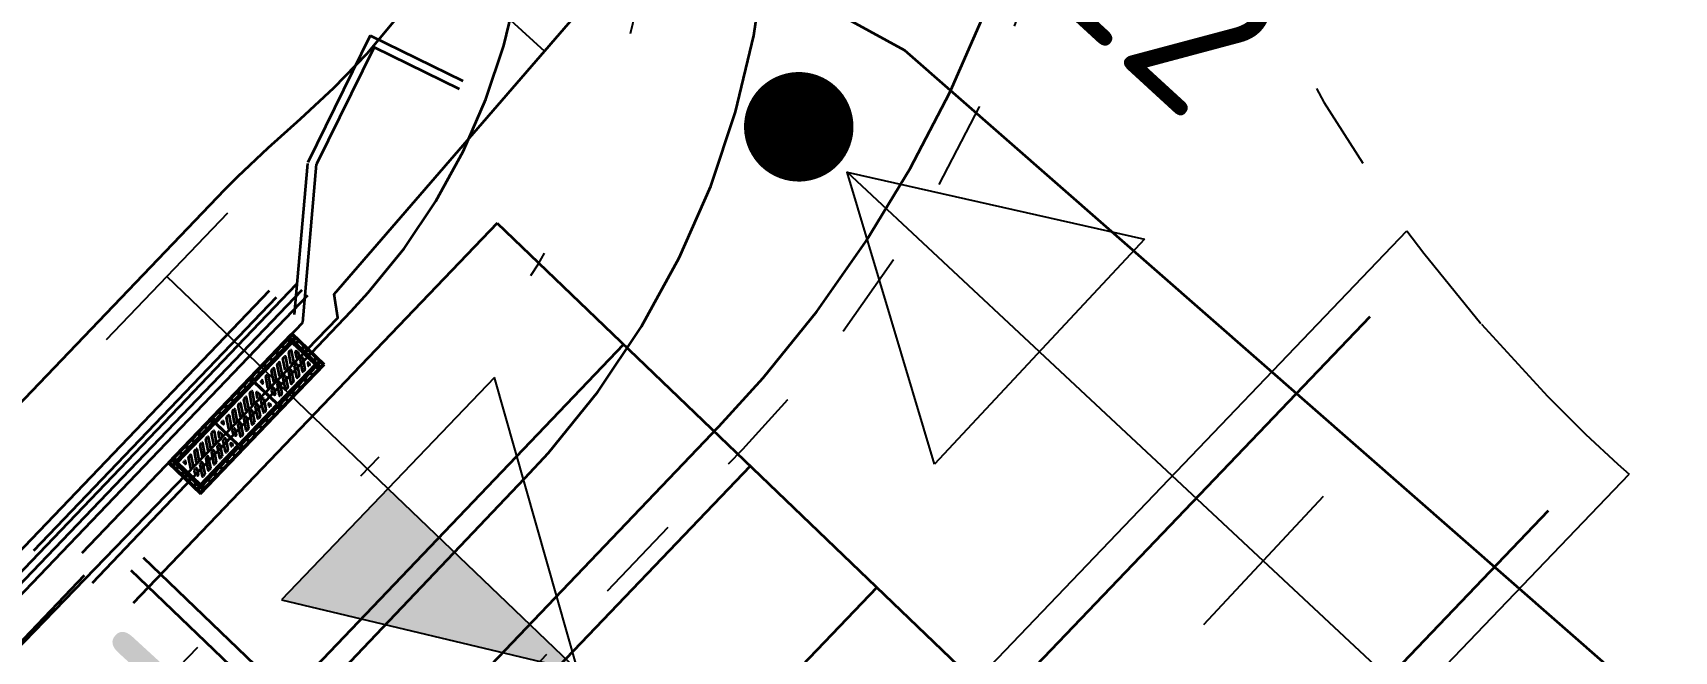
# Model space of a CAD drawing. Header units: metres. Extents: x 134219 to 139080, y 438661 to 444352.
# Drawn here: x 138403.51 to 138422.24, y 439422.8 to 439429.85 of the extents above; entities that cross this region are included whole.
import ezdxf
from ezdxf.enums import TextEntityAlignment as Align

# ---------------------------------------------------------------- set-up
doc = ezdxf.new("R2010")
doc.units = ezdxf.units.M
for name, pattern in [('11strp', [2, 1, -1]), ('13strp', [4, 1, -3]), ('30270strp', [3, 0.3, -2.7])]:
    doc.linetypes.add(name, pattern=pattern)
for name, color, linetype, lineweight in [('N-WE-KL-ET-T18', 1, 'Continuous', 18), ('N-WE-KL-ET-T25', 7, 'Continuous', 25), ('N-WE-KL-ET_LS_OV_ARMATUUR-S', 7, 'Continuous', 25), ('N-WE-KL-ET_LS_OV_ARMATUUR-T18', 1, 'Continuous', 25), ('N-WE-KL-ET_LS_OV_KABEL-G', 10, 'KL-LS-OV-N', 35), ('N-WE-KL-ET_LS_OV_KABEL-T25', 7, 'Continuous', 25), ('Utd-ondergr-nw', 8, '13strp', 35)]:
    doc.layers.add(name, color=color, linetype=linetype, lineweight=lineweight)
doc.layers.add('N-WE-KL-ET_LS_OV_ARMATUUR-T25', color=2, linetype='Continuous')
doc.layers.add('Utd-weg-nw', color=8, linetype='Continuous')
doc.styles.add('ISO18', font='NLCS-ISO.ttf')
doc.styles.add('ISO25', font='NLCS-ISO.ttf')
doc.styles.add('NLCS-ISO', font='NLCS-ISO.ttf')
doc.linetypes.add('KL-LS-OV-N', pattern='A,4,-1,[103,NLCS.SHX,S=0.75,R=0,X=0,Y=0],-1,4,-1.5,["0V",Standard,S=1,R=0,X=0,Y=-0.5],-3', length=14.5)

# ---------------------------------------------------------------- blocks, each defined once
blk = doc.blocks.new('SKL-ET_OV_ARMATUUR_HD_NATRIUM_2x100W-SO')
for points in [[(-3.493, -1.757), (-6.493, 0), (-3.493, 1.757)], [(-3.493, 1.757), (-3.493, -1.757)], [(0, 1), (0, -1)], [(-3.493, 0), (-6.5, 0)], [(-3.493, 0), (0, 0)], [(3.493, 0), (0, 0)]]:
    blk.add_lwpolyline(points)
at = {"const_width": 0.625}
blk.add_lwpolyline([(-6.938, 0, -1), (-7.562, 0, -1)], format="xyb", close=True, dxfattribs=at)
at = {"layer": 'N-WE-KL-ET_LS_OV_ARMATUUR-T18', "style": 'NLCS-ISO', "flags": 1}
for tag, p in [('TYPE_ARMATUUR', (3.075, -6.821)), ('VERMOGEN_LAMP', (3.075, -10.606)), ('SPIEGELSTAND', (3.075, -14.39)), ('HOOGTE_LICHTMAST', (3.075, -18.175)), ('UITLEGGERHOEK', (3.075, -21.959)), ('TYPE_LICHTMAST', (3.075, -25.744)), ('BOTSVRIENDELIJK', (3.075, -29.528)), ('POSITIE_LICHTMAST', (3.075, -33.313)), ('KABELAANSLUITNG', (3.075, -37.097)), ('VOEDINGSPUNT', (3.075, -48.451))]:
    blk.add_attdef(tag, p, '', height=1.8, dxfattribs=at)
at = {"layer": 'N-WE-KL-ET_LS_OV_ARMATUUR-T18', "style": 'NLCS-ISO'}
for tag, p in [('FASE-AANSLUITING_1', (3.075, -40.882)), ('FASE-AANSLUITING_2', (3.075, -44.666)), ('GROEPSNUMMER', (3.075, -52.235))]:
    blk.add_attdef(tag, p, '', height=1.8, dxfattribs=at)
at = {"layer": 'N-WE-KL-ET_LS_OV_ARMATUUR-T25', "style": 'NLCS-ISO'}
for tag, p in [('MASTNUMMER', (3.075, 7.391)), ('TYPE_SYMBOOL', (3.075, 3.606))]:
    blk.add_attdef(tag, p, '', height=2.5, dxfattribs=at)
blk = doc.blocks.new('SKL-ET_OV_ARMATUUR_HD_NATRIUM_1x250W-SO (2)')
for points in [[(3.493, -1.757), (6.493, 0), (3.493, 1.757)], [(3.493, 1.757), (3.493, -1.757)], [(0, 1), (0, -1)], [(3.493, 0), (0, 0)], [(3.493, 0), (6.493, 0)]]:
    blk.add_lwpolyline(points)
blk.add_solid([(3.493, 0), (3.493, -1.757), (6.493, 0)])
at = {"layer": 'N-WE-KL-ET-T18', "linetype": 'ByBlock', "style": 'NLCS-ISO'}
blk.add_attdef('GROEPSNUMMER', text='', height=1.8, dxfattribs=at).set_placement((-2, -4), align=Align.RIGHT)
blk.add_attdef('FASE-AANSLUITING', (10, -4), '', height=1.8, dxfattribs=at)
at = {"layer": 'N-WE-KL-ET-T18', "linetype": 'ByBlock', "style": 'NLCS-ISO', "flags": 1}
for tag, p in [('TYPE_ARMATUUR', (7.765, -13.456)), ('TYPE_FABRIKAAT', (7.765, -17.24)), ('VERMOGEN_LAMP', (7.765, -21.025)), ('SPIEGELSTAND', (7.765, -24.809)), ('HOOGTE_LICHTMAST', (7.765, -28.594)), ('UITLEGGERHOEK', (7.765, -32.378)), ('TYPE_LICHTMAST', (7.765, -36.163)), ('BOTSVRIENDELIJK', (7.765, -39.947)), ('POSITIE_LICHTMAST', (7.765, -43.732)), ('KABELAANSLUITING', (7.765, -47.516)), ('VOEDINGSPUNT', (7.765, -51.301))]:
    blk.add_attdef(tag, p, '', height=1.8, dxfattribs=at)
at = {"layer": 'N-WE-KL-ET-T25', "linetype": 'ByBlock', "style": 'NLCS-ISO'}
blk.add_attdef('MASTNUMMER', text='', height=2.5, dxfattribs=at).set_placement((4, 4.31), align=Align.MIDDLE)
at = {"layer": 'N-WE-KL-ET-T25', "linetype": 'ByBlock', "style": 'NLCS-ISO', "flags": 1}
blk.add_attdef('TYPE_SYMBOOL', (7.765, -10.056), '', height=2.5, dxfattribs=at)

msp = doc.modelspace()

# ---------------------------------------------------------------- linework, layer by layer
at = {"layer": 'N-WE-KL-ET_LS_OV_KABEL-G', "flags": 128}
msp.add_lwpolyline([(138320.874, 439326.147), (138320.464, 439326.446), (138330.584, 439342.887), (138342.804, 439355.936), (138345.533, 439358.609), (138346.281, 439359.363), (138344.061, 439362.214), (138348.598, 439366.332), (138406.993, 439426.596), (138406.952, 439426.865), (138410.681, 439431.171), (138413.459, 439429.649), (138424.978, 439419.571), (138425.523, 439418.494), (138433.324, 439418.762), (138440.45, 439419.565), (138446.337, 439422.735), (138447.341, 439423.033), (138447.352, 439423.047)], dxfattribs=at)
at = {"layer": 'N-WE-KL-ET_LS_OV_KABEL-T25'}
msp.add_line((138397.149, 439440.818), (138409.352, 439429.636), dxfattribs=at)
at = {"layer": 'Utd-ondergr-nw', "linetype": 'Continuous'}
for p, q in [((138407.363, 439429.817), (138406.651, 439428.368)), ((138407.363, 439429.817), (138408.419, 439429.298)), ((138407.409, 439429.683), (138406.752, 439428.348)), ((138407.409, 439429.683), (138408.38, 439429.206)), ((138406.5, 439426.634), (138406.653, 439428.357)), ((138406.593, 439426.545), (138406.752, 439428.348)), ((138408.811, 439427.674), (138404.66, 439423.342)), ((138408.811, 439427.674), (138418.92, 439417.989)), ((138402.339, 439422.865), (138406.214, 439426.908)), ((138406.517, 439426.976), (138402.775, 439423.07)), ((138406.582, 439426.913), (138402.856, 439423.025)), ((138406.647, 439426.851), (138402.938, 439422.98)), ((138403.526, 439423.944), (138406.293, 439426.832)), ((138404.076, 439423.918), (138406.593, 439426.545)), ((138406.455, 439426.401), (138405.987, 439425.913)), ((138406.464, 439426.392), (138405.996, 439425.904)), ((138406.456, 439426.33), (138406.026, 439425.882)), ((138406.47, 439426.318), (138406.04, 439425.869)), ((138406.474, 439426.313), (138406.044, 439425.865)), ((138410.255, 439426.291), (138406.104, 439421.958)), ((138406.358, 439426.279), (138406.366, 439426.272)), ((138406.359, 439426.261), (138406.366, 439426.269)), ((138406.369, 439426.272), (138406.376, 439426.279)), ((138406.369, 439426.269), (138406.376, 439426.262)), ((138406.447, 439426.321), (138406.42, 439426.347)), ((138406.47, 439426.318), (138406.429, 439426.356)), ((138406.784, 439426.025), (138406.433, 439426.361)), ((138406.797, 439426.039), (138406.446, 439426.374)), ((138406.472, 439426.419), (138406.455, 439426.401)), ((138406.499, 439426.375), (138406.46, 439426.335)), ((138406.472, 439426.401), (138406.464, 439426.392)), ((138406.84, 439426.066), (138406.472, 439426.419)), ((138406.822, 439426.066), (138406.472, 439426.401)), ((138406.735, 439426.064), (138406.474, 439426.313)), ((138406.513, 439426.362), (138406.487, 439426.335)), ((138406.522, 439426.326), (138406.53, 439426.319)), ((138406.523, 439426.309), (138406.53, 439426.316)), ((138406.533, 439426.319), (138406.54, 439426.327)), ((138406.533, 439426.316), (138406.54, 439426.309)), ((138406.586, 439426.265), (138406.594, 439426.258)), ((138406.587, 439426.247), (138406.594, 439426.255)), ((138406.597, 439426.258), (138406.604, 439426.265)), ((138406.597, 439426.255), (138406.604, 439426.248)), ((138406.168, 439426.031), (138406.141, 439426.056)), ((138406.181, 439426.044), (138406.154, 439426.07)), ((138406.22, 439426.134), (138406.227, 439426.127)), ((138406.22, 439426.117), (138406.227, 439426.124)), ((138406.23, 439426.127), (138406.237, 439426.135)), ((138406.23, 439426.124), (138406.238, 439426.117)), ((138406.31, 439426.178), (138406.283, 439426.204)), ((138406.323, 439426.192), (138406.296, 439426.217)), ((138406.328, 439425.934), (138406.302, 439426.064)), ((138406.304, 439426.069), (138406.323, 439426.089)), ((138406.735, 439426.064), (138406.305, 439425.615)), ((138406.739, 439426.059), (138406.309, 439425.611)), ((138406.358, 439425.956), (138406.333, 439426.085)), ((138406.346, 439425.568), (138406.822, 439426.066)), ((138406.355, 439425.56), (138406.84, 439426.066)), ((138406.394, 439426.003), (138406.368, 439426.132)), ((138406.37, 439426.138), (138406.388, 439426.157)), ((138406.424, 439426.025), (138406.399, 439426.154)), ((138406.459, 439426.072), (138406.434, 439426.201)), ((138406.436, 439426.207), (138406.454, 439426.226)), ((138406.49, 439426.093), (138406.465, 439426.223)), ((138406.47, 439426.069), (138406.488, 439426.088)), ((138406.517, 439426.072), (138406.499, 439426.053)), ((138406.525, 439426.14), (138406.511, 439426.209)), ((138406.521, 439426.215), (138406.549, 439426.189)), ((138406.528, 439426.069), (138406.553, 439425.94)), ((138406.554, 439426.156), (138406.535, 439426.137)), ((138406.555, 439426.161), (138406.55, 439426.185)), ((138406.563, 439426.116), (138406.588, 439425.987)), ((138406.583, 439426.141), (138406.565, 439426.122)), ((138406.594, 439426.138), (138406.619, 439426.008)), ((138406.641, 439426.24), (138406.615, 439426.213)), ((138406.654, 439426.227), (138406.628, 439426.2)), ((138406.65, 439426.078), (138406.654, 439426.055)), ((138406.66, 439426.084), (138406.674, 439426.071)), ((138406.671, 439426.184), (138406.663, 439426.191)), ((138406.664, 439426.174), (138406.671, 439426.181)), ((138406.674, 439426.062), (138406.665, 439426.052)), ((138406.674, 439426.184), (138406.681, 439426.192)), ((138406.681, 439426.174), (138406.674, 439426.181)), ((138406.735, 439426.123), (138406.727, 439426.13)), ((138406.728, 439426.112), (138406.735, 439426.12)), ((138406.738, 439426.123), (138406.745, 439426.13)), ((138406.745, 439426.113), (138406.738, 439426.12)), ((138406.739, 439426.059), (138406.779, 439426.021)), ((138406.782, 439426.104), (138406.756, 439426.077)), ((138406.795, 439426.091), (138406.757, 439426.051)), ((138405.987, 439425.913), (138405.059, 439424.944)), ((138405.996, 439425.904), (138405.068, 439424.935)), ((138405.58, 439425.416), (138406.023, 439425.878)), ((138406.01, 439425.865), (138405.983, 439425.891)), ((138406.036, 439425.865), (138405.996, 439425.904)), ((138406.023, 439425.878), (138405.996, 439425.904)), ((138406.04, 439425.869), (138405.999, 439425.908)), ((138406.039, 439425.895), (138406.012, 439425.921)), ((138406.036, 439425.865), (138406.023, 439425.878)), ((138406.078, 439425.986), (138406.085, 439425.979)), ((138406.078, 439425.969), (138406.085, 439425.976)), ((138406.088, 439425.979), (138406.096, 439425.987)), ((138406.089, 439425.976), (138406.096, 439425.969)), ((138406.116, 439425.873), (138406.125, 439425.882)), ((138406.14, 439425.856), (138406.136, 439425.879)), ((138406.196, 439425.797), (138406.171, 439425.926)), ((138406.172, 439425.932), (138406.191, 439425.951)), ((138406.227, 439425.819), (138406.201, 439425.948)), ((138406.262, 439425.866), (138406.237, 439425.995)), ((138406.238, 439426.001), (138406.257, 439426.02)), ((138406.293, 439425.887), (138406.267, 439426.017)), ((138406.273, 439425.862), (138406.291, 439425.882)), ((138406.752, 439426.046), (138406.323, 439425.598)), ((138406.338, 439425.931), (138406.357, 439425.95)), ((138406.366, 439425.91), (138406.391, 439425.781)), ((138406.386, 439425.935), (138406.367, 439425.916)), ((138406.396, 439425.932), (138406.422, 439425.802)), ((138406.404, 439426), (138406.423, 439426.019)), ((138406.432, 439425.979), (138406.457, 439425.849)), ((138406.452, 439426.004), (138406.433, 439425.984)), ((138406.462, 439426), (138406.487, 439425.871)), ((138406.497, 439426.048), (138406.523, 439425.918)), ((138406.552, 439425.934), (138406.533, 439425.915)), ((138406.617, 439426.003), (138406.599, 439425.984)), ((138406.606, 439425.894), (138406.633, 439425.868)), ((138406.619, 439425.907), (138406.646, 439425.882)), ((138406.694, 439425.957), (138406.687, 439425.964)), ((138406.688, 439425.947), (138406.695, 439425.954)), ((138406.698, 439425.957), (138406.705, 439425.965)), ((138406.705, 439425.947), (138406.698, 439425.954)), ((138406.771, 439426.012), (138406.744, 439426.037)), ((138405.594, 439425.404), (138406.036, 439425.865)), ((138405.598, 439425.399), (138406.041, 439425.861)), ((138405.868, 439425.717), (138405.841, 439425.743)), ((138405.881, 439425.73), (138405.854, 439425.756)), ((138405.923, 439425.824), (138405.93, 439425.817)), ((138405.93, 439425.813), (138405.923, 439425.806)), ((138405.924, 439425.673), (138405.942, 439425.692)), ((138405.94, 439425.824), (138405.933, 439425.817)), ((138405.933, 439425.813), (138405.941, 439425.806)), ((138405.978, 439425.559), (138405.953, 439425.689)), ((138406.013, 439425.606), (138405.988, 439425.736)), ((138405.99, 439425.741), (138406.008, 439425.761)), ((138406.044, 439425.628), (138406.019, 439425.757)), ((138406.301, 439425.611), (138406.041, 439425.861)), ((138406.301, 439425.611), (138406.041, 439425.861)), ((138406.305, 439425.615), (138406.044, 439425.865)), ((138406.079, 439425.674), (138406.065, 439425.744)), ((138406.075, 439425.749), (138406.103, 439425.723)), ((138406.108, 439425.69), (138406.089, 439425.671)), ((138406.109, 439425.696), (138406.105, 439425.72)), ((138406.13, 439425.851), (138406.116, 439425.864)), ((138406.207, 439425.794), (138406.225, 439425.813)), ((138406.235, 439425.773), (138406.239, 439425.749)), ((138406.236, 439425.779), (138406.255, 439425.798)), ((138406.269, 439425.72), (138406.241, 439425.746)), ((138406.265, 439425.795), (138406.279, 439425.726)), ((138406.3, 439425.841), (138406.325, 439425.712)), ((138406.32, 439425.866), (138406.302, 439425.847)), ((138406.331, 439425.863), (138406.356, 439425.734)), ((138406.354, 439425.728), (138406.336, 439425.709)), ((138406.42, 439425.797), (138406.402, 439425.778)), ((138406.465, 439425.746), (138406.492, 439425.721)), ((138406.486, 439425.865), (138406.467, 439425.846)), ((138406.478, 439425.76), (138406.505, 439425.734)), ((138406.556, 439425.812), (138406.549, 439425.819)), ((138406.549, 439425.802), (138406.556, 439425.809)), ((138406.559, 439425.812), (138406.566, 439425.82)), ((138406.566, 439425.802), (138406.559, 439425.809)), ((138405.418, 439424.6), (138406.346, 439425.568)), ((138405.427, 439424.591), (138406.355, 439425.56)), ((138405.634, 439425.522), (138405.641, 439425.515)), ((138405.641, 439425.512), (138405.634, 439425.505)), ((138405.651, 439425.523), (138405.644, 439425.515)), ((138405.644, 439425.512), (138405.652, 439425.505)), ((138405.724, 439425.566), (138405.697, 439425.592)), ((138405.737, 439425.58), (138405.71, 439425.605)), ((138405.778, 439425.673), (138405.786, 439425.666)), ((138405.786, 439425.663), (138405.779, 439425.655)), ((138405.796, 439425.673), (138405.789, 439425.666)), ((138405.789, 439425.663), (138405.796, 439425.656)), ((138405.816, 439425.4), (138405.791, 439425.53)), ((138405.792, 439425.535), (138405.811, 439425.554)), ((138405.847, 439425.422), (138405.821, 439425.551)), ((138405.882, 439425.469), (138405.857, 439425.598)), ((138405.858, 439425.604), (138405.877, 439425.623)), ((138405.859, 439425.15), (138406.301, 439425.611)), ((138405.863, 439425.145), (138406.306, 439425.607)), ((138405.877, 439425.132), (138406.319, 439425.594)), ((138405.912, 439425.491), (138405.887, 439425.62)), ((138405.948, 439425.538), (138405.922, 439425.667)), ((138405.958, 439425.534), (138405.977, 439425.554)), ((138405.986, 439425.513), (138406.011, 439425.384)), ((138406.006, 439425.538), (138405.987, 439425.519)), ((138406.016, 439425.535), (138406.042, 439425.406)), ((138406.024, 439425.603), (138406.042, 439425.622)), ((138406.051, 439425.582), (138406.077, 439425.453)), ((138406.072, 439425.607), (138406.053, 439425.588)), ((138406.082, 439425.604), (138406.107, 439425.474)), ((138406.117, 439425.651), (138406.143, 439425.521)), ((138406.137, 439425.676), (138406.119, 439425.656)), ((138406.148, 439425.672), (138406.173, 439425.543)), ((138406.172, 439425.537), (138406.153, 439425.518)), ((138406.204, 439425.613), (138406.208, 439425.59)), ((138406.214, 439425.619), (138406.228, 439425.605)), ((138406.228, 439425.597), (138406.219, 439425.587)), ((138406.258, 439425.502), (138406.251, 439425.509)), ((138406.258, 439425.499), (138406.251, 439425.492)), ((138406.268, 439425.509), (138406.261, 439425.502)), ((138406.269, 439425.492), (138406.262, 439425.499)), ((138406.306, 439425.607), (138406.346, 439425.568)), ((138406.319, 439425.594), (138406.306, 439425.607)), ((138406.306, 439425.581), (138406.333, 439425.555)), ((138406.309, 439425.611), (138406.35, 439425.572)), ((138406.319, 439425.594), (138406.346, 439425.568)), ((138406.336, 439425.611), (138406.362, 439425.586)), ((138406.414, 439425.664), (138406.407, 439425.671)), ((138406.407, 439425.654), (138406.414, 439425.661)), ((138406.417, 439425.664), (138406.424, 439425.672)), ((138406.425, 439425.654), (138406.417, 439425.661)), ((138405.146, 439424.963), (138405.576, 439425.412)), ((138405.16, 439424.95), (138405.59, 439425.399)), ((138405.164, 439424.946), (138405.594, 439425.395)), ((138405.474, 439425.356), (138405.481, 439425.349)), ((138405.481, 439425.346), (138405.474, 439425.338)), ((138405.491, 439425.356), (138405.484, 439425.349)), ((138405.484, 439425.346), (138405.492, 439425.339)), ((138405.563, 439425.399), (138405.536, 439425.424)), ((138405.576, 439425.412), (138405.549, 439425.438)), ((138405.58, 439425.417), (138405.553, 439425.443)), ((138405.556, 439425.288), (138405.574, 439425.307)), ((138405.593, 439425.43), (138405.566, 439425.456)), ((138405.59, 439425.399), (138405.576, 439425.412)), ((138405.594, 439425.404), (138405.58, 439425.417)), ((138405.854, 439425.145), (138405.594, 439425.395)), ((138405.859, 439425.15), (138405.598, 439425.399)), ((138405.67, 439425.407), (138405.679, 439425.417)), ((138405.684, 439425.385), (138405.67, 439425.399)), ((138405.694, 439425.391), (138405.69, 439425.414)), ((138405.75, 439425.332), (138405.725, 439425.461)), ((138405.727, 439425.467), (138405.745, 439425.486)), ((138405.781, 439425.353), (138405.756, 439425.483)), ((138405.761, 439425.328), (138405.779, 439425.348)), ((138405.789, 439425.308), (138405.794, 439425.284)), ((138405.791, 439425.314), (138405.809, 439425.333)), ((138405.82, 439425.33), (138405.833, 439425.26)), ((138405.827, 439425.397), (138405.845, 439425.416)), ((138405.854, 439425.376), (138405.879, 439425.247)), ((138405.874, 439425.401), (138405.856, 439425.382)), ((138405.885, 439425.398), (138405.91, 439425.268)), ((138405.892, 439425.466), (138405.911, 439425.485)), ((138405.92, 439425.445), (138405.945, 439425.315)), ((138405.94, 439425.469), (138405.921, 439425.45)), ((138405.95, 439425.466), (138405.976, 439425.337)), ((138405.974, 439425.331), (138405.956, 439425.312)), ((138406.04, 439425.4), (138406.022, 439425.381)), ((138406.106, 439425.469), (138406.087, 439425.45)), ((138406.114, 439425.351), (138406.106, 439425.358)), ((138406.114, 439425.348), (138406.107, 439425.341)), ((138406.124, 439425.359), (138406.117, 439425.351)), ((138406.124, 439425.341), (138406.117, 439425.348)), ((138406.164, 439425.433), (138406.191, 439425.407)), ((138406.177, 439425.446), (138406.204, 439425.42)), ((138405.279, 439425.103), (138405.252, 439425.128)), ((138405.292, 439425.116), (138405.265, 439425.142)), ((138405.332, 439425.208), (138405.339, 439425.201)), ((138405.339, 439425.198), (138405.332, 439425.19)), ((138405.35, 439425.208), (138405.343, 439425.201)), ((138405.343, 439425.198), (138405.35, 439425.191)), ((138405.421, 439425.25), (138405.394, 439425.276)), ((138405.434, 439425.264), (138405.407, 439425.289)), ((138405.448, 439425.016), (138405.422, 439425.145)), ((138405.424, 439425.151), (138405.442, 439425.17)), ((138405.425, 439424.697), (138405.854, 439425.145)), ((138405.429, 439424.692), (138405.859, 439425.141)), ((138405.443, 439424.679), (138405.872, 439425.128)), ((138405.478, 439425.037), (138405.453, 439425.167)), ((138405.514, 439425.085), (138405.488, 439425.214)), ((138405.49, 439425.219), (138405.508, 439425.239)), ((138405.544, 439425.106), (138405.519, 439425.236)), ((138405.579, 439425.153), (138405.554, 439425.283)), ((138405.61, 439425.175), (138405.585, 439425.304)), ((138405.59, 439425.15), (138405.608, 439425.169)), ((138405.617, 439425.129), (138405.643, 439425)), ((138405.637, 439425.154), (138405.619, 439425.135)), ((138405.644, 439425.221), (138405.631, 439425.291)), ((138405.641, 439425.296), (138405.669, 439425.27)), ((138405.648, 439425.151), (138405.673, 439425.021)), ((138405.674, 439425.237), (138405.655, 439425.218)), ((138405.675, 439425.243), (138405.67, 439425.267)), ((138405.683, 439425.198), (138405.708, 439425.068)), ((138405.703, 439425.222), (138405.685, 439425.203)), ((138405.714, 439425.219), (138405.739, 439425.09)), ((138405.77, 439425.16), (138405.774, 439425.137)), ((138405.78, 439425.166), (138405.794, 439425.152)), ((138405.794, 439425.144), (138405.785, 439425.134)), ((138405.823, 439425.255), (138405.795, 439425.281)), ((138405.872, 439425.128), (138405.859, 439425.141)), ((138405.877, 439425.132), (138405.863, 439425.145)), ((138405.872, 439425.128), (138405.899, 439425.102)), ((138405.877, 439425.133), (138405.904, 439425.107)), ((138405.908, 439425.263), (138405.89, 439425.243)), ((138405.89, 439425.146), (138405.917, 439425.12)), ((138405.969, 439425.201), (138405.962, 439425.208)), ((138405.97, 439425.198), (138405.962, 439425.19)), ((138405.98, 439425.208), (138405.973, 439425.201)), ((138405.98, 439425.19), (138405.973, 439425.197)), ((138406.02, 439425.282), (138406.047, 439425.256)), ((138406.033, 439425.296), (138406.06, 439425.27)), ((138405.059, 439424.944), (138405.427, 439424.591)), ((138405.067, 439424.953), (138405.435, 439424.6)), ((138405.452, 439424.636), (138405.102, 439424.971)), ((138405.103, 439424.918), (138405.142, 439424.959)), ((138405.465, 439424.649), (138405.115, 439424.985)), ((138405.117, 439424.906), (138405.142, 439424.932)), ((138405.16, 439424.95), (138405.119, 439424.989)), ((138405.155, 439424.972), (138405.128, 439424.998)), ((138405.425, 439424.697), (138405.164, 439424.946)), ((138405.193, 439425.063), (138405.201, 439425.056)), ((138405.201, 439425.053), (138405.194, 439425.045)), ((138405.211, 439425.063), (138405.204, 439425.056)), ((138405.204, 439425.053), (138405.211, 439425.046)), ((138405.236, 439424.954), (138405.245, 439424.964)), ((138405.25, 439424.932), (138405.236, 439424.945)), ((138405.26, 439424.938), (138405.256, 439424.961)), ((138405.316, 439424.878), (138405.291, 439425.008)), ((138405.292, 439425.013), (138405.311, 439425.033)), ((138405.347, 439424.9), (138405.321, 439425.03)), ((138405.382, 439424.947), (138405.357, 439425.077)), ((138405.358, 439425.082), (138405.377, 439425.101)), ((138405.413, 439424.969), (138405.387, 439425.098)), ((138405.392, 439424.944), (138405.411, 439424.963)), ((138405.44, 439424.948), (138405.422, 439424.928)), ((138405.451, 439424.945), (138405.476, 439424.815)), ((138405.458, 439425.013), (138405.477, 439425.032)), ((138405.486, 439424.992), (138405.511, 439424.862)), ((138405.506, 439425.016), (138405.487, 439424.997)), ((138405.516, 439425.013), (138405.542, 439424.884)), ((138405.524, 439425.081), (138405.543, 439425.101)), ((138405.552, 439425.06), (138405.577, 439424.931)), ((138405.572, 439425.085), (138405.553, 439425.066)), ((138405.582, 439425.082), (138405.607, 439424.952)), ((138405.606, 439424.947), (138405.587, 439424.928)), ((138405.672, 439425.016), (138405.653, 439424.996)), ((138405.717, 439424.966), (138405.744, 439424.94)), ((138405.737, 439425.084), (138405.719, 439425.065)), ((138405.73, 439424.979), (138405.757, 439424.954)), ((138405.81, 439425.034), (138405.803, 439425.041)), ((138405.81, 439425.031), (138405.803, 439425.023)), ((138405.82, 439425.041), (138405.813, 439425.034)), ((138405.82, 439425.024), (138405.813, 439425.031)), ((138405.86, 439425.115), (138405.886, 439425.089)), ((138405.153, 439424.897), (138405.161, 439424.89)), ((138405.161, 439424.887), (138405.154, 439424.88)), ((138405.171, 439424.898), (138405.164, 439424.89)), ((138405.164, 439424.887), (138405.171, 439424.88)), ((138405.217, 439424.836), (138405.225, 439424.829)), ((138405.225, 439424.826), (138405.218, 439424.818)), ((138405.235, 439424.836), (138405.228, 439424.829)), ((138405.228, 439424.826), (138405.235, 439424.819)), ((138405.245, 439424.783), (138405.27, 439424.81)), ((138405.258, 439424.77), (138405.284, 439424.797)), ((138405.302, 439424.755), (138405.294, 439424.762)), ((138405.302, 439424.752), (138405.295, 439424.744)), ((138405.312, 439424.762), (138405.305, 439424.755)), ((138405.312, 439424.745), (138405.305, 439424.752)), ((138405.327, 439424.875), (138405.345, 439424.895)), ((138405.355, 439424.855), (138405.359, 439424.831)), ((138405.356, 439424.861), (138405.375, 439424.88)), ((138405.389, 439424.802), (138405.361, 439424.828)), ((138405.385, 439424.877), (138405.399, 439424.807)), ((138405.42, 439424.923), (138405.445, 439424.793)), ((138405.474, 439424.81), (138405.456, 439424.79)), ((138405.54, 439424.878), (138405.522, 439424.859)), ((138405.529, 439424.741), (138405.522, 439424.748)), ((138405.54, 439424.749), (138405.533, 439424.741)), ((138405.576, 439424.818), (138405.603, 439424.793)), ((138405.589, 439424.832), (138405.616, 439424.806)), ((138405.668, 439424.886), (138405.661, 439424.893)), ((138405.668, 439424.883), (138405.661, 439424.875)), ((138405.678, 439424.893), (138405.671, 439424.886)), ((138405.679, 439424.876), (138405.671, 439424.883)), ((138411.699, 439424.907), (138407.548, 439420.575)), ((138405.366, 439424.694), (138405.358, 439424.701)), ((138405.366, 439424.691), (138405.359, 439424.683)), ((138405.376, 439424.701), (138405.369, 439424.694)), ((138405.376, 439424.684), (138405.369, 439424.691)), ((138405.386, 439424.647), (138405.412, 439424.674)), ((138405.4, 439424.634), (138405.438, 439424.675)), ((138405.429, 439424.692), (138405.47, 439424.654)), ((138405.478, 439424.663), (138405.451, 439424.688)), ((138405.53, 439424.738), (138405.522, 439424.731)), ((138405.54, 439424.731), (138405.533, 439424.738)), ((138404.771, 439423.863), (138415.527, 439413.557)), ((138404.633, 439423.718), (138415.389, 439413.413)), ((138413.143, 439423.523), (138408.992, 439419.191))]:
    msp.add_line(p, q, dxfattribs=at)
at = {"layer": 'Utd-ondergr-nw', "linetype": 'Continuous', "flags": 128}
for points in [[(138407.037, 439420.853), (138411.343, 439425.359), (138411.846, 439425.911), (138412.458, 439426.67), (138413.019, 439427.467), (138413.526, 439428.3), (138413.976, 439429.165), (138414.367, 439430.058), (138414.698, 439430.975), (138414.967, 439431.912), (138415.173, 439432.864), (138415.315, 439433.829), (138415.393, 439434.8), (138415.405, 439435.775), (138415.354, 439436.736)], [(138406.181, 439421.673), (138409.128, 439424.767), (138409.398, 439425.059), (138409.961, 439425.753), (138410.46, 439426.496), (138410.89, 439427.279), (138411.249, 439428.098), (138411.533, 439428.946), (138411.74, 439429.816), (138411.869, 439430.701), (138411.918, 439431.594), (138411.887, 439432.487), (138411.777, 439433.374), (138411.708, 439433.735)], [(138404.196, 439423.575), (138407.146, 439426.672), (138407.341, 439426.884), (138407.749, 439427.388), (138408.111, 439427.926), (138408.423, 439428.494), (138408.683, 439429.088), (138408.889, 439429.702), (138409.039, 439430.333), (138409.132, 439430.975), (138409.168, 439431.622), (138409.146, 439432.27), (138409.066, 439432.913), (138409.016, 439433.174)], [(138402.741, 439424.969), (138405.704, 439428.058), (138405.851, 439428.207), (138406.199, 439428.533), (138406.568, 439428.865), (138406.949, 439429.22), (138407.329, 439429.61), (138407.691, 439430.045), (138408.016, 439430.529), (138408.285, 439431.059), (138408.479, 439431.629), (138408.578, 439432.225), (138408.566, 439432.828), (138408.527, 439433.073)], [(138410.28, 439417.745), (138415.815, 439423.522), (138418.775, 439426.611)], [(138412.446, 439415.67), (138417.981, 439421.446), (138420.809, 439424.398)], [(138351.872, 439369.146), (138354.294, 439371.673), (138361.213, 439378.893), (138368.131, 439386.114), (138375.049, 439393.335), (138379.889, 439398.385), (138381.968, 439400.555), (138381.996, 439400.584), (138388.905, 439407.758), (138395.842, 439414.96), (138402.723, 439422.217), (138404.104, 439423.664)]]:
    msp.add_lwpolyline(points, dxfattribs=at)
at = {"layer": 'Utd-ondergr-nw', "linetype": 'Continuous'}
for centre, major_axis, start_param, end_param in [((138406.367, 439426.27), (-0.0044, 0.0044), -1.549424, 4.733761), ((138406.531, 439426.318), (-0.0044, 0.0044), -1.549424, 4.733761), ((138406.595, 439426.256), (-0.0044, 0.0044), -1.549424, 4.733761), ((138406.229, 439426.126), (-0.0044, 0.0044), -1.549424, 4.733761), ((138406.309, 439426.065), (-0.0044, 0.0044), 0.021372, 0.97798), ((138406.327, 439426.084), (-0.0044, 0.0044), 4.119573, 6.304557), ((138406.374, 439426.134), (-0.0044, 0.0044), 0.021372, 0.97798), ((138406.393, 439426.153), (-0.0044, 0.0044), 4.119573, 6.304557), ((138406.44, 439426.202), (-0.0044, 0.0044), 0.021372, 0.97798), ((138406.459, 439426.222), (-0.0044, 0.0044), 4.119573, 6.304557), ((138406.465, 439426.073), (-0.0044, 0.0044), 0.97798, 3.162965), ((138406.484, 439426.092), (-0.0044, 0.0044), 3.162965, 4.119573), ((138406.517, 439426.21), (-0.0044, 0.0044), -1.549424, 0.97798), ((138406.522, 439426.068), (-0.0044, 0.0044), 4.119573, 6.304557), ((138406.531, 439426.141), (-0.0044, 0.0044), 0.97798, 3.162965), ((138406.544, 439426.184), (-0.0044, 0.0044), 4.119573, 4.733761), ((138406.544, 439426.184), (-0.0044, 0.0044), 4.119573, 4.733761), ((138406.549, 439426.16), (-0.0044, 0.0044), 3.162965, 4.119573), ((138406.569, 439426.117), (-0.0044, 0.0044), 0.021372, 0.97798), ((138406.588, 439426.137), (-0.0044, 0.0044), 4.119573, 6.304557), ((138406.656, 439426.08), (-0.0044, 0.0044), -1.549424, 0.97798), ((138406.66, 439426.057), (-0.0044, 0.0044), 0.97798, 3.162965), ((138406.672, 439426.183), (-0.0044, 0.0044), -1.549424, 4.733761), ((138406.67, 439426.066), (-0.0044, 0.0044), 3.162965, 4.733761), ((138406.736, 439426.121), (-0.0044, 0.0044), -1.549424, 4.733761), ((138406.087, 439425.978), (-0.0044, 0.0044), -1.549424, 4.733761), ((138406.12, 439425.868), (-0.0044, 0.0044), 0.021372, 1.592169), ((138406.13, 439425.878), (-0.0044, 0.0044), 4.119573, 6.304557), ((138406.177, 439425.928), (-0.0044, 0.0044), 0.021372, 0.97798), ((138406.195, 439425.947), (-0.0044, 0.0044), 4.119573, 6.304557), ((138406.243, 439425.996), (-0.0044, 0.0044), 0.021372, 0.97798), ((138406.261, 439426.016), (-0.0044, 0.0044), 4.119573, 6.304557), ((138406.286, 439425.886), (-0.0044, 0.0044), 3.162965, 4.119573), ((138406.324, 439425.862), (-0.0044, 0.0044), 4.119573, 6.304557), ((138406.334, 439425.935), (-0.0044, 0.0044), 0.97798, 3.162965), ((138406.352, 439425.955), (-0.0044, 0.0044), 3.162965, 4.119573), ((138406.372, 439425.911), (-0.0044, 0.0044), 0.021372, 0.97798), ((138406.39, 439425.931), (-0.0044, 0.0044), 4.119573, 6.304557), ((138406.4, 439426.004), (-0.0044, 0.0044), 0.97798, 3.162965), ((138406.418, 439426.023), (-0.0044, 0.0044), 3.162965, 4.119573), ((138406.438, 439425.98), (-0.0044, 0.0044), 0.021372, 0.97798), ((138406.456, 439425.999), (-0.0044, 0.0044), 4.119573, 6.304557), ((138406.481, 439425.87), (-0.0044, 0.0044), 3.162965, 4.119573), ((138406.503, 439426.049), (-0.0044, 0.0044), 0.021372, 0.97798), ((138406.529, 439425.919), (-0.0044, 0.0044), 0.97798, 3.162965), ((138406.547, 439425.938), (-0.0044, 0.0044), 3.162965, 4.119573), ((138406.595, 439425.988), (-0.0044, 0.0044), 0.97798, 3.162965), ((138406.613, 439426.007), (-0.0044, 0.0044), 3.162965, 4.119573), ((138406.696, 439425.956), (-0.0044, 0.0044), -1.549424, 4.733761), ((138405.932, 439425.815), (-0.0044, 0.0044), -1.549424, 4.733761), ((138405.947, 439425.688), (-0.0044, 0.0044), 4.119573, 6.304557), ((138405.994, 439425.737), (-0.0044, 0.0044), 0.021372, 0.97798), ((138406.013, 439425.756), (-0.0044, 0.0044), 4.119573, 6.304557), ((138406.071, 439425.745), (-0.0044, 0.0044), -1.549424, 0.97798), ((138406.098, 439425.719), (-0.0044, 0.0044), 4.119573, 4.733761), ((138406.098, 439425.719), (-0.0044, 0.0044), 4.119573, 4.733761), ((138406.103, 439425.695), (-0.0044, 0.0044), 3.162965, 4.119573), ((138406.134, 439425.855), (-0.0044, 0.0044), 1.592169, 4.119573), ((138406.202, 439425.798), (-0.0044, 0.0044), 0.97798, 3.162965), ((138406.221, 439425.817), (-0.0044, 0.0044), 3.162965, 4.119573), ((138406.241, 439425.775), (-0.0044, 0.0044), 0.021372, 0.97798), ((138406.246, 439425.751), (0.0044, 0.0044), 2.548777, 3.162965), ((138406.246, 439425.751), (0.0044, 0.0044), 2.548777, 3.162965), ((138406.259, 439425.794), (-0.0044, 0.0044), 4.119573, 6.304557), ((138406.268, 439425.867), (-0.0044, 0.0044), 0.97798, 3.162965), ((138406.273, 439425.725), (-0.0044, 0.0044), 1.592169, 4.119573), ((138406.306, 439425.843), (-0.0044, 0.0044), 0.021372, 0.97798), ((138406.331, 439425.713), (-0.0044, 0.0044), 0.97798, 3.162965), ((138406.35, 439425.732), (-0.0044, 0.0044), 3.162965, 4.119573), ((138406.397, 439425.782), (-0.0044, 0.0044), 0.97798, 3.162965), ((138406.416, 439425.801), (-0.0044, 0.0044), 3.162965, 4.119573), ((138406.463, 439425.851), (-0.0044, 0.0044), 0.97798, 3.162965), ((138406.558, 439425.811), (-0.0044, 0.0044), -1.549424, 4.733761), ((138405.643, 439425.514), (-0.0044, 0.0044), -1.549424, 4.733761), ((138405.787, 439425.664), (-0.0044, 0.0044), -1.549424, 4.733761), ((138405.797, 439425.531), (-0.0044, 0.0044), 0.021372, 0.97798), ((138405.815, 439425.55), (-0.0044, 0.0044), 4.119573, 6.304557), ((138405.863, 439425.6), (-0.0044, 0.0044), 0.021372, 0.97798), ((138405.881, 439425.619), (-0.0044, 0.0044), 4.119573, 6.304557), ((138405.929, 439425.668), (-0.0044, 0.0044), 0.021372, 0.97798), ((138405.954, 439425.539), (-0.0044, 0.0044), 0.97798, 3.162965), ((138405.972, 439425.558), (-0.0044, 0.0044), 3.162965, 4.119573), ((138405.992, 439425.515), (-0.0044, 0.0044), 0.021372, 0.97798), ((138406.01, 439425.534), (-0.0044, 0.0044), 4.119573, 6.304557), ((138406.02, 439425.607), (-0.0044, 0.0044), 0.97798, 3.162965), ((138406.038, 439425.627), (-0.0044, 0.0044), 3.162965, 4.119573), ((138406.058, 439425.583), (-0.0044, 0.0044), 0.021372, 0.97798), ((138406.076, 439425.603), (-0.0044, 0.0044), 4.119573, 6.304557), ((138406.085, 439425.675), (-0.0044, 0.0044), 0.97798, 3.162965), ((138406.123, 439425.652), (-0.0044, 0.0044), 0.021372, 0.97798), ((138406.142, 439425.671), (-0.0044, 0.0044), 4.119573, 6.304557), ((138406.149, 439425.523), (-0.0044, 0.0044), 0.97798, 3.162965), ((138406.167, 439425.542), (-0.0044, 0.0044), 3.162965, 4.119573), ((138406.21, 439425.614), (-0.0044, 0.0044), -1.549424, 0.97798), ((138406.214, 439425.591), (-0.0044, 0.0044), 0.97798, 3.162965), ((138406.224, 439425.601), (-0.0044, 0.0044), 3.162965, 4.733761), ((138406.26, 439425.501), (-0.0044, 0.0044), -1.549424, 4.733761), ((138406.416, 439425.663), (-0.0044, 0.0044), -1.549424, 4.733761), ((138405.483, 439425.347), (-0.0044, 0.0044), -1.549424, 4.733761), ((138405.579, 439425.303), (-0.0044, 0.0044), 4.119573, 6.304557), ((138405.674, 439425.403), (-0.0044, 0.0044), 0.021372, 1.592169), ((138405.684, 439425.413), (-0.0044, 0.0044), 4.119573, 6.304557), ((138405.688, 439425.39), (-0.0044, 0.0044), 1.592169, 4.119573), ((138405.731, 439425.462), (-0.0044, 0.0044), 0.021372, 0.97798), ((138405.749, 439425.481), (-0.0044, 0.0044), 4.119573, 6.304557), ((138405.756, 439425.333), (-0.0044, 0.0044), 0.97798, 3.162965), ((138405.775, 439425.352), (-0.0044, 0.0044), 3.162965, 4.119573), ((138405.795, 439425.309), (-0.0044, 0.0044), 0.021372, 0.97798), ((138405.813, 439425.329), (-0.0044, 0.0044), 4.119573, 6.304557), ((138405.822, 439425.401), (-0.0044, 0.0044), 0.97798, 3.162965), ((138405.841, 439425.421), (-0.0044, 0.0044), 3.162965, 4.119573), ((138405.86, 439425.377), (-0.0044, 0.0044), 0.021372, 0.97798), ((138405.879, 439425.397), (-0.0044, 0.0044), 4.119573, 6.304557), ((138405.888, 439425.47), (-0.0044, 0.0044), 0.97798, 3.162965), ((138405.906, 439425.489), (-0.0044, 0.0044), 3.162965, 4.119573), ((138405.926, 439425.446), (-0.0044, 0.0044), 0.021372, 0.97798), ((138405.944, 439425.465), (-0.0044, 0.0044), 4.119573, 6.304557), ((138405.951, 439425.316), (-0.0044, 0.0044), 0.97798, 3.162965), ((138405.97, 439425.336), (-0.0044, 0.0044), 3.162965, 4.119573), ((138406.017, 439425.385), (-0.0044, 0.0044), 0.97798, 3.162965), ((138406.035, 439425.404), (-0.0044, 0.0044), 3.162965, 4.119573), ((138406.083, 439425.454), (-0.0044, 0.0044), 0.97798, 3.162965), ((138406.101, 439425.473), (-0.0044, 0.0044), 3.162965, 4.119573), ((138406.115, 439425.35), (-0.0044, 0.0044), -1.549424, 4.733761), ((138405.341, 439425.199), (-0.0044, 0.0044), -1.549424, 4.733761), ((138405.429, 439425.147), (-0.0044, 0.0044), 0.021372, 0.97798), ((138405.447, 439425.166), (-0.0044, 0.0044), 4.119573, 6.304557), ((138405.494, 439425.215), (-0.0044, 0.0044), 0.021372, 0.97798), ((138405.513, 439425.234), (-0.0044, 0.0044), 4.119573, 6.304557), ((138405.56, 439425.284), (-0.0044, 0.0044), 0.021372, 0.97798), ((138405.585, 439425.154), (-0.0044, 0.0044), 0.97798, 3.162965), ((138405.604, 439425.174), (-0.0044, 0.0044), 3.162965, 4.119573), ((138405.623, 439425.13), (-0.0044, 0.0044), 0.021372, 0.97798), ((138405.637, 439425.292), (-0.0044, 0.0044), -1.549424, 0.97798), ((138405.642, 439425.149), (-0.0044, 0.0044), 4.119573, 6.304557), ((138405.651, 439425.222), (-0.0044, 0.0044), 0.97798, 3.162965), ((138405.664, 439425.266), (0.0044, 0.0044), 5.690369, 6.304558), ((138405.664, 439425.266), (0.0044, 0.0044), 5.690369, 6.304558), ((138405.669, 439425.242), (-0.0044, 0.0044), 3.162965, 4.119573), ((138405.689, 439425.199), (-0.0044, 0.0044), 0.021372, 0.97798), ((138405.708, 439425.218), (-0.0044, 0.0044), 4.119573, 6.304557), ((138405.776, 439425.161), (-0.0044, 0.0044), -1.549424, 0.97798), ((138405.78, 439425.138), (-0.0044, 0.0044), 0.97798, 3.162965), ((138405.8, 439425.285), (-0.0044, 0.0044), 0.97798, 1.592169), ((138405.8, 439425.285), (-0.0044, 0.0044), 0.97798, 1.592169), ((138405.79, 439425.148), (-0.0044, 0.0044), 3.162965, 4.733761), ((138405.827, 439425.259), (-0.0044, 0.0044), 1.592169, 4.119573), ((138405.885, 439425.248), (-0.0044, 0.0044), 0.97798, 3.162965), ((138405.904, 439425.267), (-0.0044, 0.0044), 3.162965, 4.119573), ((138405.971, 439425.199), (-0.0044, 0.0044), -1.549424, 4.733761), ((138405.202, 439425.054), (-0.0044, 0.0044), -1.549424, 4.733761), ((138405.24, 439424.95), (-0.0044, 0.0044), 0.021372, 1.592169), ((138405.25, 439424.96), (-0.0044, 0.0044), 4.119573, 6.304557), ((138405.254, 439424.937), (-0.0044, 0.0044), 1.592169, 4.119573), ((138405.297, 439425.009), (-0.0044, 0.0044), 0.021372, 0.97798), ((138405.315, 439425.028), (-0.0044, 0.0044), 4.119573, 6.304557), ((138405.363, 439425.078), (-0.0044, 0.0044), 0.021372, 0.97798), ((138405.381, 439425.097), (-0.0044, 0.0044), 4.119573, 6.304557), ((138405.388, 439424.948), (-0.0044, 0.0044), 0.97798, 3.162965), ((138405.406, 439424.968), (-0.0044, 0.0044), 3.162965, 4.119573), ((138405.444, 439424.943), (-0.0044, 0.0044), 4.119573, 6.304557), ((138405.454, 439425.017), (-0.0044, 0.0044), 0.97798, 3.162965), ((138405.472, 439425.036), (-0.0044, 0.0044), 3.162965, 4.119573), ((138405.492, 439424.993), (-0.0044, 0.0044), 0.021372, 0.97798), ((138405.51, 439425.012), (-0.0044, 0.0044), 4.119573, 6.304557), ((138405.52, 439425.086), (-0.0044, 0.0044), 0.97798, 3.162965), ((138405.538, 439425.105), (-0.0044, 0.0044), 3.162965, 4.119573), ((138405.558, 439425.062), (-0.0044, 0.0044), 0.021372, 0.97798), ((138405.576, 439425.081), (-0.0044, 0.0044), 4.119573, 6.304557), ((138405.583, 439424.932), (-0.0044, 0.0044), 0.97798, 3.162965), ((138405.601, 439424.951), (-0.0044, 0.0044), 3.162965, 4.119573), ((138405.649, 439425.001), (-0.0044, 0.0044), 0.97798, 3.162965), ((138405.667, 439425.02), (-0.0044, 0.0044), 3.162965, 4.119573), ((138405.715, 439425.069), (-0.0044, 0.0044), 0.97798, 3.162965), ((138405.733, 439425.089), (-0.0044, 0.0044), 3.162965, 4.119573), ((138405.812, 439425.032), (-0.0044, 0.0044), -1.549424, 4.733761), ((138405.162, 439424.889), (-0.0044, 0.0044), -1.549424, 4.733761), ((138405.226, 439424.827), (-0.0044, 0.0044), -1.549424, 4.733761), ((138405.303, 439424.753), (-0.0044, 0.0044), -1.549424, 4.733761), ((138405.322, 439424.88), (-0.0044, 0.0044), 0.97798, 3.162965), ((138405.341, 439424.899), (-0.0044, 0.0044), 3.162965, 4.119573), ((138405.361, 439424.856), (-0.0044, 0.0044), 0.021372, 0.97798), ((138405.366, 439424.832), (0.0044, 0.0044), 2.548777, 3.162965), ((138405.366, 439424.832), (0.0044, 0.0044), 2.548777, 3.162965), ((138405.379, 439424.875), (-0.0044, 0.0044), 4.119573, 6.304557), ((138405.393, 439424.806), (-0.0044, 0.0044), 1.592169, 4.119573), ((138405.426, 439424.924), (-0.0044, 0.0044), 0.021372, 0.97798), ((138405.451, 439424.795), (-0.0044, 0.0044), 0.97798, 3.162965), ((138405.47, 439424.814), (-0.0044, 0.0044), 3.162965, 4.119573), ((138405.517, 439424.863), (-0.0044, 0.0044), 0.97798, 3.162965), ((138405.531, 439424.74), (-0.0044, 0.0044), -1.549424, 4.733761), ((138405.536, 439424.883), (-0.0044, 0.0044), 3.162965, 4.119573), ((138405.67, 439424.884), (-0.0044, 0.0044), -1.549424, 4.733761), ((138405.367, 439424.692), (-0.0044, 0.0044), -1.549424, 4.733761)]:
    msp.add_ellipse(centre, major_axis=major_axis, ratio=1, start_param=start_param, end_param=end_param, dxfattribs=at)
at = {"layer": 'Utd-weg-nw', "linetype": '11strp', "flags": 128}
for points in [[(138407.308, 439420.593), (138411.614, 439425.1), (138412.129, 439425.666), (138412.758, 439426.444), (138413.333, 439427.262), (138413.853, 439428.116), (138414.314, 439429.003), (138414.715, 439429.919), (138415.055, 439430.859), (138415.33, 439431.82), (138415.542, 439432.797), (138415.688, 439433.786), (138415.767, 439434.783), (138415.78, 439435.783), (138415.728, 439436.768)], [(138415.753, 439436.77), (138415.789, 439436.395), (138415.942, 439435.291), (138416.163, 439434.2), (138416.451, 439433.123), (138416.804, 439432.067), (138417.223, 439431.034), (138417.704, 439430.03), (138418.246, 439429.056), (138418.801, 439428.186), (138419.21, 439427.608)]]:
    msp.add_lwpolyline(points, dxfattribs=at)
at = {"layer": 'Utd-weg-nw', "linetype": '30270strp', "flags": 128}
msp.add_lwpolyline([(138405.189, 439422.624), (138408.137, 439425.719), (138408.37, 439425.971), (138408.855, 439426.571), (138409.285, 439427.211), (138409.657, 439427.887), (138409.966, 439428.593), (138410.211, 439429.324), (138410.39, 439430.075), (138410.501, 439430.838), (138410.543, 439431.608), (138410.516, 439432.378), (138410.421, 439433.144), (138410.362, 439433.455)], dxfattribs=at)
at = {"layer": 'Utd-weg-nw', "linetype": 'Continuous', "flags": 128}
for points in [[(138410.009, 439418.005), (138415.544, 439423.781), (138419.193, 439427.589)], [(138419.193, 439427.589), (138419.385, 439427.334), (138420.036, 439426.532)], [(138420.042, 439426.525), (138420.796, 439425.702), (138421.231, 439425.272), (138421.6, 439424.928), (138421.727, 439424.814)], [(138412.717, 439415.411), (138418.252, 439421.187), (138421.727, 439424.814)]]:
    msp.add_lwpolyline(points, dxfattribs=at)

# ---------------------------------------------------------------- block references
at = {"layer": 'N-WE-KL-ET_LS_OV_ARMATUUR-S'}
ref = msp.add_blockref('SKL-ET_OV_ARMATUUR_HD_NATRIUM_2x100W-SO', (138417.553, 439423.827, 8.683), dxfattribs=dict(at, rotation=316.9694370793869))
ref.add_attrib('FASE-AANSLUITING_2', 'L2', (138414.928, 439430.416, 8.683), dxfattribs={"layer": 'N-WE-KL-ET_LS_OV_ARMATUUR-T18', "height": 1.8, "rotation": 317.498, "style": 'ISO18'})
ref = msp.add_blockref('SKL-ET_OV_ARMATUUR_HD_NATRIUM_1x250W-SO (2)', (138405.044, 439427.066, 8.219), dxfattribs=dict(at, rotation=316.2241882193871))
ref.add_attrib('MASTNUMMER', '3537', (138402.711, 439421.335, 8.219), dxfattribs={"layer": 'N-WE-KL-ET_LS_OV_ARMATUUR-T25', "height": 2.5, "rotation": 317.498, "style": 'ISO25'})
ref.add_attrib('FASE-AANSLUITING_1', 'L3', (138409.792, 439417.268, 8.219), dxfattribs={"layer": 'N-WE-KL-ET_LS_OV_ARMATUUR-T18', "height": 1.8, "rotation": 317.498, "style": 'ISO18'})
ref.add_attrib('GROEPSNUMMER', 'I-4', (138411.413, 439420.07, 8.219), dxfattribs={"layer": 'N-WE-KL-ET_LS_OV_ARMATUUR-T18', "height": 1.8, "rotation": 317.498, "style": 'ISO18'})

doc.saveas('drawing.dxf')
